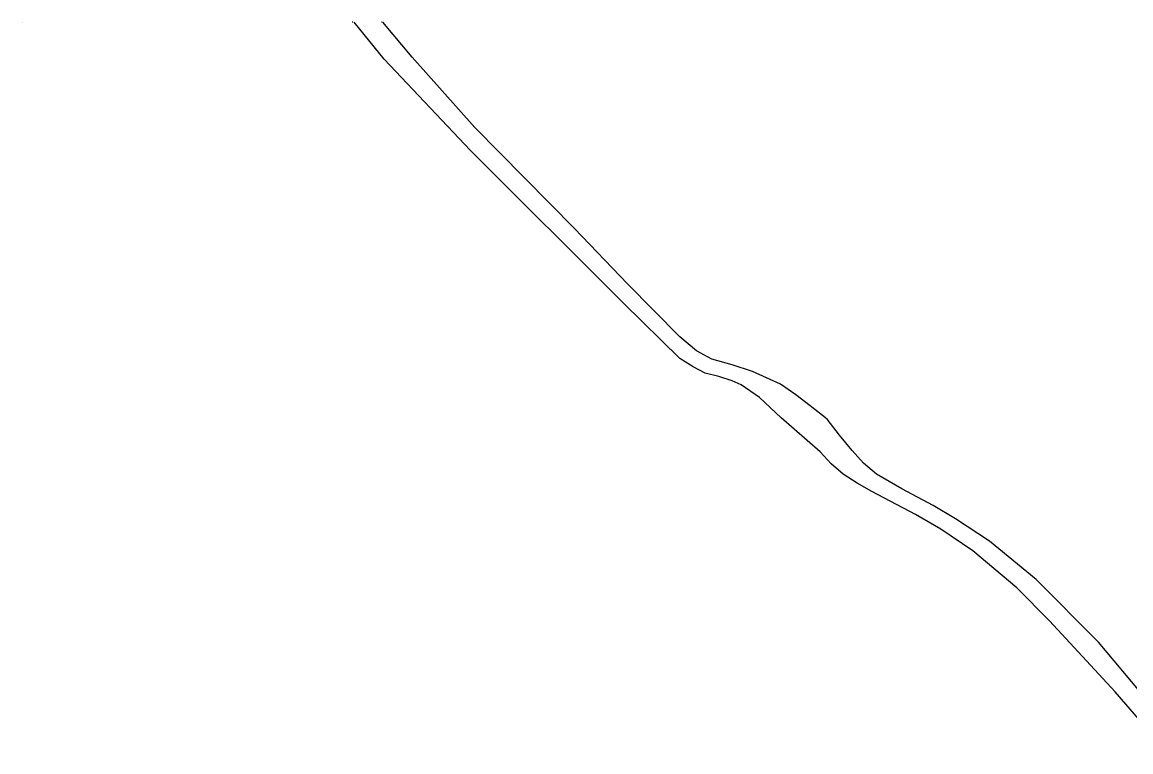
# Model space of a CAD drawing. Header units: millimetres. Extents: x 583 to 26013, y 350 to 21391.
# Drawn here: x 16182.6 to 16341.6, y 15279.3 to 15383.9 of the extents above; entities that cross this region are included whole.
import ezdxf

# ---------------------------------------------------------------- set-up
doc = ezdxf.new("R2010")
doc.units = ezdxf.units.MM
doc.layers.add('105-QUADRAS_ESTRADAS', color=80, linetype='Continuous')
doc.layers.add('145-', color=130, linetype='Continuous')

msp = doc.modelspace()

# ---------------------------------------------------------------- linework, layer by layer
at = {"layer": '105-QUADRAS_ESTRADAS', "color": 0, "linetype": 'Continuous'}
for p, q in [((16230.01551, 15383.90241), (16229.91551, 15383.90241)), ((16234.51551, 15378.60241), (16230.21551, 15383.90241)), ((16234.21551, 15383.90241), (16234.11551, 15383.90241)), ((16238.51551, 15378.90241), (16234.31551, 15383.90241)), ((16246.91551, 15365.50241), (16234.51551, 15378.60241)), ((16247.51551, 15368.80241), (16238.51551, 15378.90241)), ((16261.81551, 15354.30241), (16247.51551, 15368.80241)), ((16268.81551, 15343.60241), (16246.91551, 15365.50241)), ((16269.41551, 15346.40241), (16261.81551, 15354.30241)), ((16276.91551, 15338.80241), (16269.41551, 15346.40241)), ((16276.91551, 15335.70241), (16268.81551, 15343.60241)), ((16279.31551, 15336.80241), (16276.91551, 15338.80241)), ((16278.81551, 15334.50241), (16276.91551, 15335.70241)), ((16281.51551, 15335.60241), (16279.31551, 15336.80241)), ((16284.41551, 15334.80241), (16281.51551, 15335.60241)), ((16280.51551, 15333.60241), (16278.81551, 15334.50241)), ((16287.31551, 15333.80241), (16284.41551, 15334.80241)), ((16282.51551, 15333.10241), (16280.51551, 15333.60241)), ((16284.41551, 15332.50241), (16282.51551, 15333.10241)), ((16285.71551, 15331.90241), (16284.41551, 15332.50241)), ((16291.31551, 15332.00241), (16287.31551, 15333.80241)), ((16288.31551, 15330.10241), (16285.71551, 15331.90241)), ((16293.51551, 15330.50241), (16291.31551, 15332.00241)), ((16291.41551, 15327.20241), (16288.31551, 15330.10241)), ((16295.61551, 15328.90241), (16293.51551, 15330.50241)), ((16298.01551, 15327.00241), (16295.61551, 15328.90241)), ((16297.01551, 15322.30241), (16291.41551, 15327.20241)), ((16299.81551, 15324.70241), (16298.01551, 15327.00241)), ((16301.61551, 15322.50241), (16299.81551, 15324.70241)), ((16298.61551, 15320.60241), (16297.01551, 15322.30241)), ((16303.21551, 15320.70241), (16301.61551, 15322.50241)), ((16300.31551, 15319.10241), (16298.61551, 15320.60241)), ((16305.11551, 15319.10241), (16303.21551, 15320.70241)), ((16302.31551, 15317.80241), (16300.31551, 15319.10241)), ((16308.71551, 15317.00241), (16305.11551, 15319.10241)), ((16304.41551, 15316.60241), (16302.31551, 15317.80241)), ((16310.71551, 15313.30241), (16304.41551, 15316.60241)), ((16313.21551, 15314.60241), (16308.71551, 15317.00241)), ((16314.31551, 15311.20241), (16310.71551, 15313.30241)), ((16316.41551, 15312.70241), (16313.21551, 15314.60241)), ((16321.31551, 15309.50241), (16316.41551, 15312.70241)), ((16318.91551, 15308.10241), (16314.31551, 15311.20241)), ((16328.01551, 15304.00241), (16321.31551, 15309.50241)), ((16325.21551, 15302.80241), (16318.91551, 15308.10241)), ((16336.91551, 15295.00241), (16328.01551, 15304.00241)), ((16329.91551, 15298.10241), (16325.21551, 15302.80241)), ((16339.31551, 15287.90241), (16329.91551, 15298.10241)), ((16345.91551, 15284.30241), (16336.91551, 15295.00241)), ((16346.71551, 15279.30241), (16339.31551, 15287.90241))]:
    msp.add_line(p, q, dxfattribs=at)
at = {"layer": '145-', "color": 0, "linetype": 'Continuous'}
msp.add_line((16182.61551, 15383.90241), (16182.61551, 15383.90241), dxfattribs=at)

doc.saveas('drawing.dxf')
